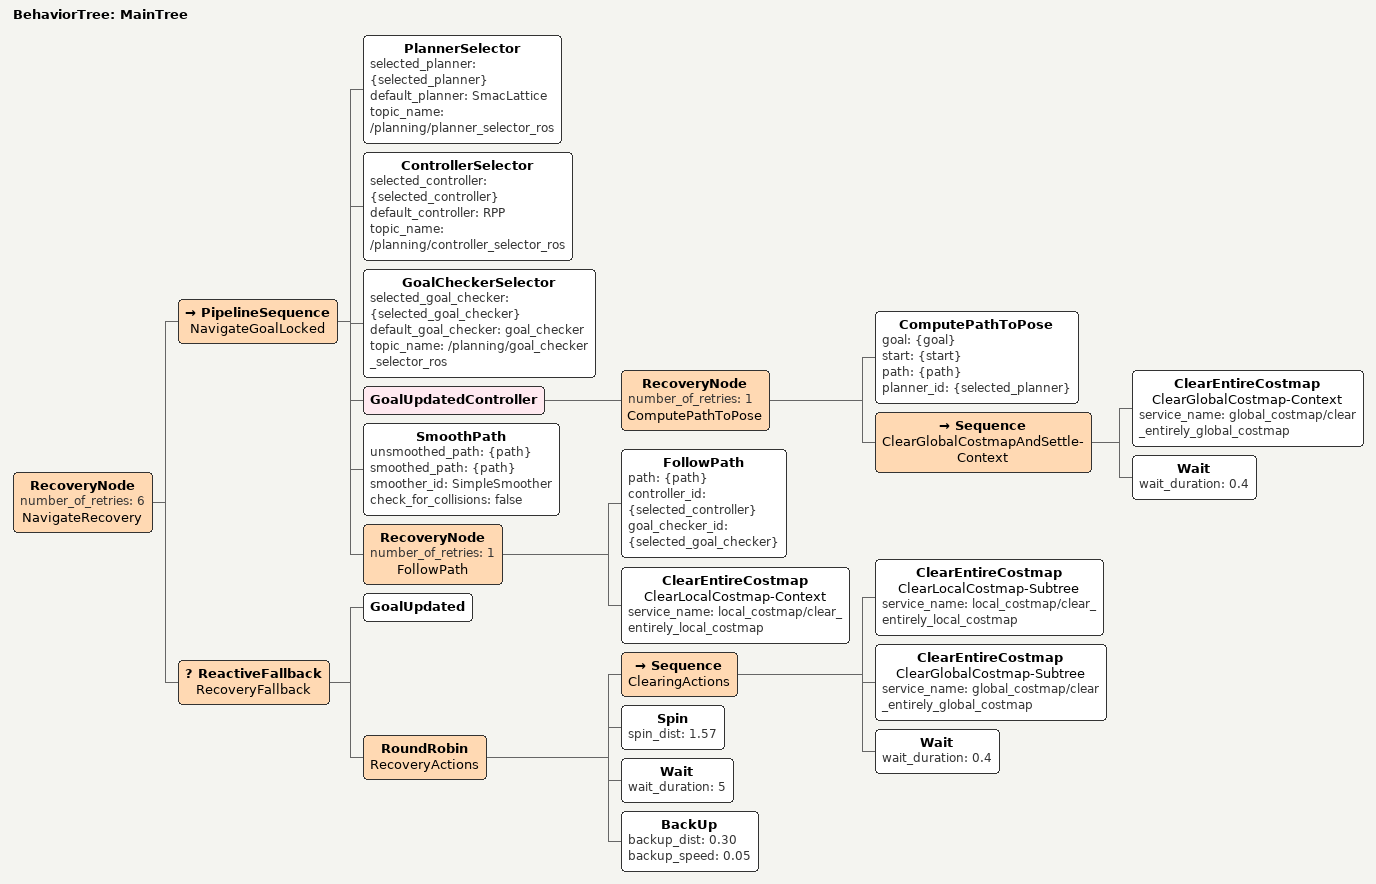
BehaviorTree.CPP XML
<root main_tree_to_execute="MainTree">
  <BehaviorTree ID="MainTree">
    <RecoveryNode number_of_retries="6" name="NavigateRecovery">
      <PipelineSequence name="NavigateGoalLocked">
        <!-- PlannerSelector sets {selected_planner} on the blackboard -->
        <!-- HH_260618 - Keep SIM-grid BT default aligned with the curvature-preserving route default. -->
        <PlannerSelector selected_planner="{selected_planner}" default_planner="SmacLattice" topic_name="/planning/planner_selector_ros"/>
        <ControllerSelector selected_controller="{selected_controller}" default_controller="RPP" topic_name="/planning/controller_selector_ros"/>
        <!-- HH_260727 - Select strict manual yaw completion independently from
             the regulated lanelet handoff checker. -->
        <GoalCheckerSelector selected_goal_checker="{selected_goal_checker}" default_goal_checker="goal_checker" topic_name="/planning/goal_checker_selector_ros"/>
        <!-- HH_260619 - Keep the SIM global route fixed per goal; local path
             updates remain continuous through /planning/local_path slicing. -->
        <GoalUpdatedController>
          <RecoveryNode number_of_retries="1" name="ComputePathToPose">
            <ComputePathToPose goal="{goal}" start="{start}" path="{path}" planner_id="{selected_planner}"/>
            <Sequence name="ClearGlobalCostmapAndSettle-Context">
              <ClearEntireCostmap name="ClearGlobalCostmap-Context" service_name="global_costmap/clear_entirely_global_costmap"/>
              <!-- HH_260528 - Costmap clear->replan race guard for SIM BT profile. -->
              <Wait wait_duration="0.4"/>
            </Sequence>
          </RecoveryNode>
        </GoalUpdatedController>
        <!-- HH_260630 - SIM/grid profile also uses the common smoother; disable
             collision checking to avoid false aborts on long rolling-costmap paths. -->
        <SmoothPath unsmoothed_path="{path}" smoothed_path="{path}" smoother_id="SimpleSmoother" check_for_collisions="false"/>
        <RecoveryNode number_of_retries="1" name="FollowPath">
          <FollowPath path="{path}" controller_id="{selected_controller}" goal_checker_id="{selected_goal_checker}"/>
          <ClearEntireCostmap name="ClearLocalCostmap-Context" service_name="local_costmap/clear_entirely_local_costmap"/>
        </RecoveryNode>
      </PipelineSequence>
      <ReactiveFallback name="RecoveryFallback">
        <GoalUpdated/>
        <RoundRobin name="RecoveryActions">
          <Sequence name="ClearingActions">
            <ClearEntireCostmap name="ClearLocalCostmap-Subtree" service_name="local_costmap/clear_entirely_local_costmap"/>
            <ClearEntireCostmap name="ClearGlobalCostmap-Subtree" service_name="global_costmap/clear_entirely_global_costmap"/>
            <!-- HH_260528 - Let clear services settle before the next recovery branch/planner retry. -->
            <Wait wait_duration="0.4"/>
          </Sequence>
          <Spin spin_dist="1.57"/>
          <Wait wait_duration="5"/>
          <BackUp backup_dist="0.30" backup_speed="0.05"/>
        </RoundRobin>
      </ReactiveFallback>
    </RecoveryNode>
  </BehaviorTree>
</root>
